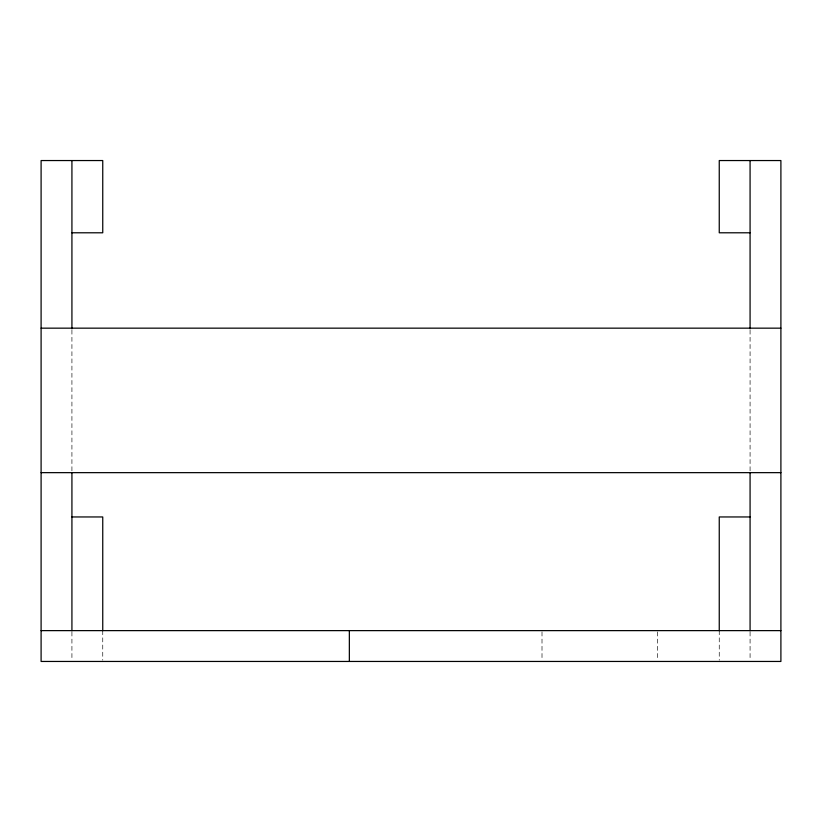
<?xml version="1.0" encoding="UTF-8"?>
<svg xmlns="http://www.w3.org/2000/svg" width="822" height="822" viewBox="0 0 822 822"><rect width="100%" height="100%" fill="white"/><g stroke="black" fill="none" stroke-linecap="round" stroke-linejoin="round"><path stroke-width="0.62" stroke-dasharray="4.11 3.08" d="M750.075 330.084L750.075 471.366M750.075 631.913L750.075 660.179M719.25 630.628L719.25 660.179M657.6 631.913L657.6 660.169M542.006 631.913L542.006 660.169M102.75 630.628L102.75 660.179M71.925 330.084L71.925 471.366M71.925 631.913L71.925 660.179"/><path stroke-width="1.23" d="M71.925 232.79L102.75 232.79L102.75 160.547L41.1 160.547L41.1 661.453L780.9 661.453L780.9 160.547L719.25 160.547L719.25 232.79L750.075 232.79M41.1 328.163L780.9 328.163M41.1 472.65L780.9 472.65M71.925 516.956L102.75 516.956L102.75 630.762M750.075 516.956L719.25 516.956L719.25 630.762M41.1 630.628L780.9 630.628M750.075 160.547L750.075 328.8M750.075 472.65L750.075 630.762M349.35 630.628L349.35 661.453M71.925 160.547L71.925 328.8M71.925 472.65L71.925 630.762"/></g></svg>
